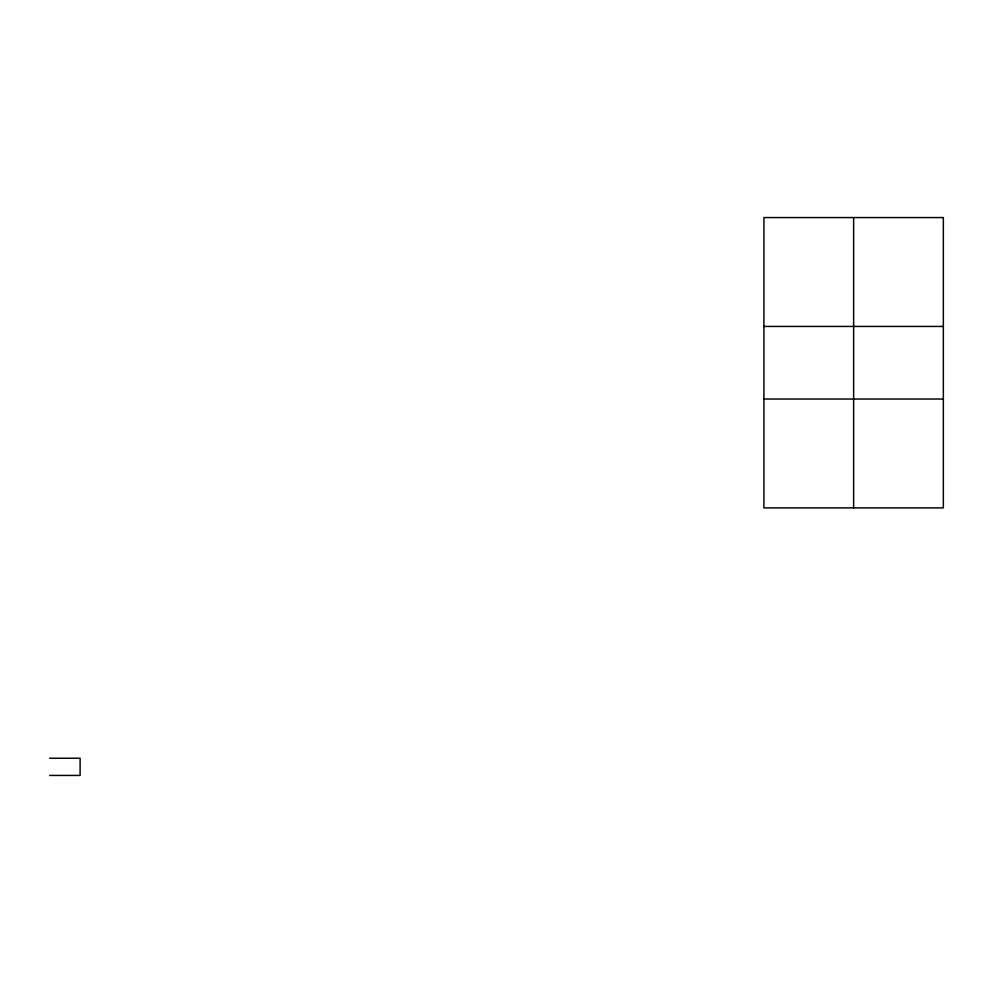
<?xml version="1.0" encoding="UTF-8"?>
<svg xmlns="http://www.w3.org/2000/svg" width="993" height="993" viewBox="0 0 993 993"><rect width="100%" height="100%" fill="white"/><g stroke="black" fill="none" stroke-linecap="round" stroke-linejoin="round"><path stroke-width="1.49" d="M763.915 326.436L943.35 326.436M763.915 399.025L943.35 399.025M49.65 758.23L80.11 758.23L80.11 775.434L49.65 775.434M853.632 217.566L853.632 507.895M943.35 217.566L763.915 217.566L763.915 507.895L943.35 507.895L943.35 217.566"/></g></svg>
